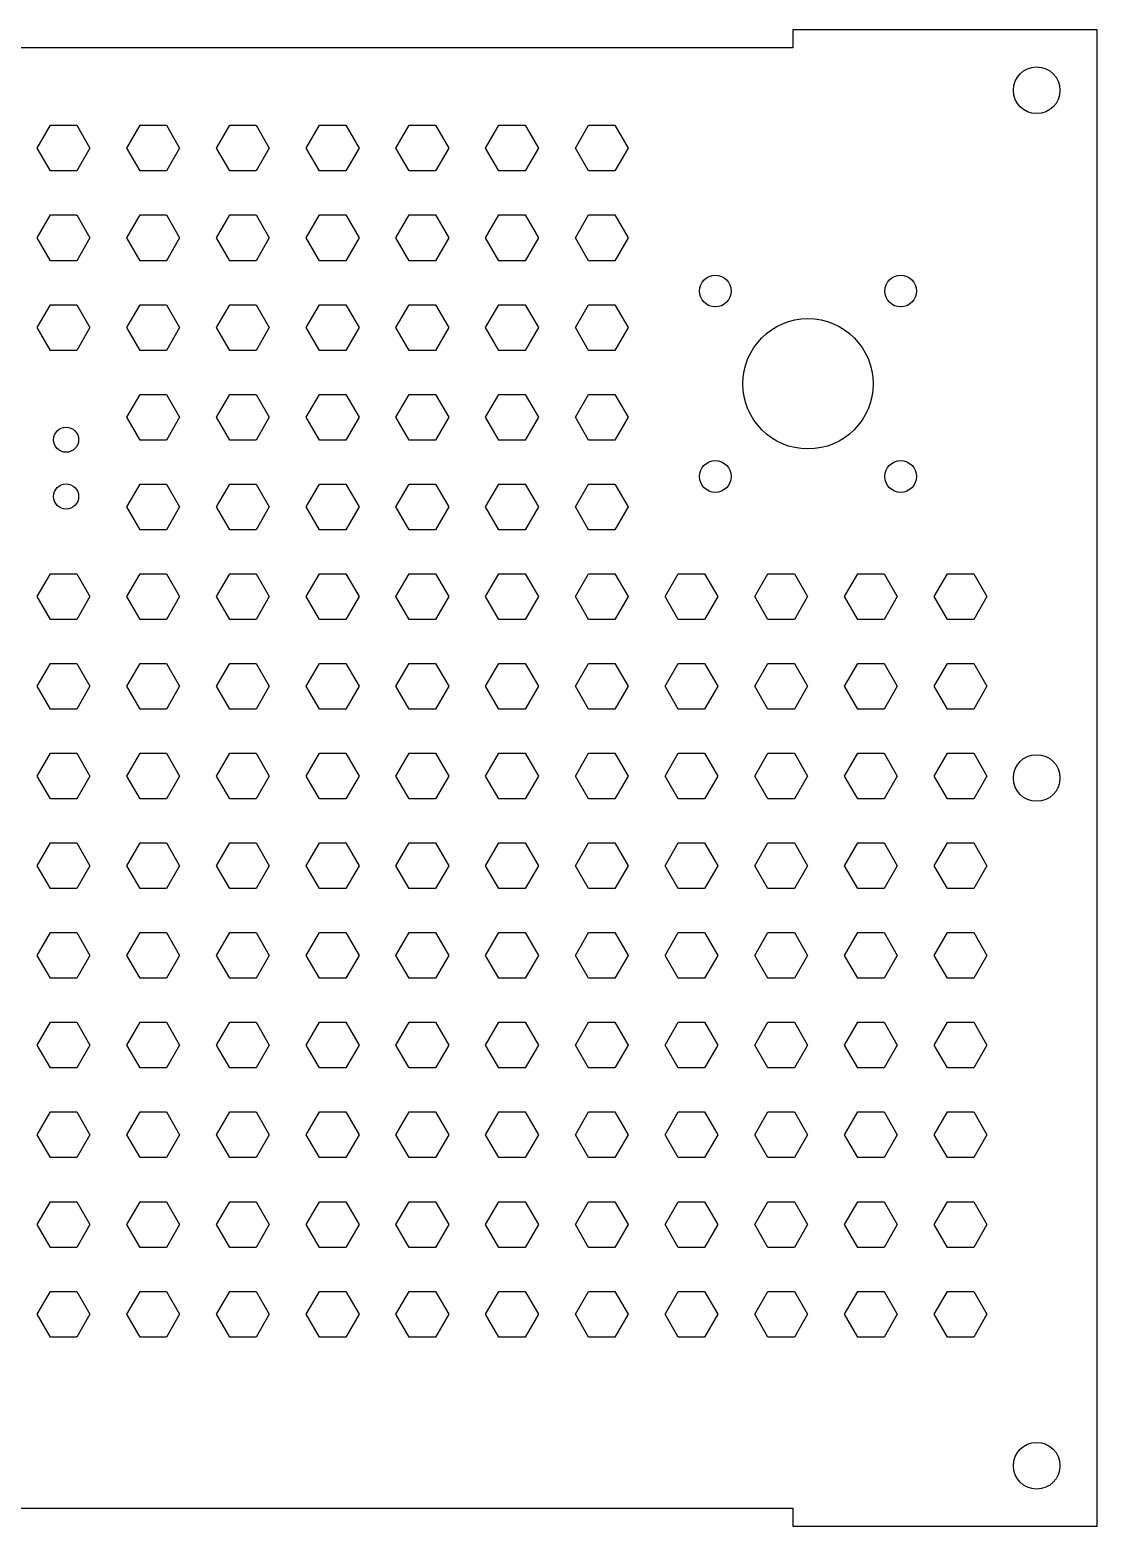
# Model space of a CAD drawing. Header units: millimetres. Extents: x -225 to 225, y -125 to 125.
# Drawn here: x 46.7 to 225.1, y -125.1 to 125.1 of the extents above; entities that cross this region are included whole.
import ezdxf

# ---------------------------------------------------------------- set-up
doc = ezdxf.new("R2010")
doc.units = ezdxf.units.MM
doc.layers.add('CUTOUTS', color=1, linetype='CONTINUOUS')
doc.layers.add('PERIMETER', color=5, linetype='CONTINUOUS')

msp = doc.modelspace()

# ---------------------------------------------------------------- linework, layer by layer
at = {"layer": 'CUTOUTS'}
for p, q in [((47.86, 105.33), (50.07, 109.15)), ((50.07, 109.15), (54.48, 109.15)), ((54.48, 109.15), (56.68, 105.33)), ((62.86, 105.33), (65.07, 109.15)), ((65.07, 109.15), (69.48, 109.15)), ((69.48, 109.15), (71.68, 105.33)), ((77.86, 105.33), (80.07, 109.15)), ((80.07, 109.15), (84.48, 109.15)), ((84.48, 109.15), (86.68, 105.33)), ((92.86, 105.33), (95.07, 109.15)), ((95.07, 109.15), (99.48, 109.15)), ((99.48, 109.15), (101.68, 105.33)), ((107.86, 105.33), (110.07, 109.15)), ((110.07, 109.15), (114.48, 109.15)), ((114.48, 109.15), (116.68, 105.33)), ((122.86, 105.33), (125.07, 109.15)), ((125.07, 109.15), (129.48, 109.15)), ((129.48, 109.15), (131.68, 105.33)), ((137.86, 105.33), (140.07, 109.15)), ((140.07, 109.15), (144.48, 109.15)), ((144.48, 109.15), (146.68, 105.33)), ((50.07, 101.51), (47.86, 105.33)), ((56.68, 105.33), (54.48, 101.51)), ((65.07, 101.51), (62.86, 105.33)), ((71.68, 105.33), (69.48, 101.51)), ((80.07, 101.51), (77.86, 105.33)), ((86.68, 105.33), (84.48, 101.51)), ((95.07, 101.51), (92.86, 105.33)), ((101.68, 105.33), (99.48, 101.51)), ((110.07, 101.51), (107.86, 105.33)), ((116.68, 105.33), (114.48, 101.51)), ((125.07, 101.51), (122.86, 105.33)), ((131.68, 105.33), (129.48, 101.51)), ((140.07, 101.51), (137.86, 105.33)), ((146.68, 105.33), (144.48, 101.51)), ((54.48, 101.51), (50.07, 101.51)), ((69.48, 101.51), (65.07, 101.51)), ((84.48, 101.51), (80.07, 101.51)), ((99.48, 101.51), (95.07, 101.51)), ((114.48, 101.51), (110.07, 101.51)), ((129.48, 101.51), (125.07, 101.51)), ((144.48, 101.51), (140.07, 101.51)), ((47.86, 90.33), (50.07, 94.15)), ((50.07, 94.15), (54.48, 94.15)), ((54.48, 94.15), (56.68, 90.33)), ((62.86, 90.33), (65.07, 94.15)), ((65.07, 94.15), (69.48, 94.15)), ((69.48, 94.15), (71.68, 90.33)), ((77.86, 90.33), (80.07, 94.15)), ((80.07, 94.15), (84.48, 94.15)), ((84.48, 94.15), (86.68, 90.33)), ((92.86, 90.33), (95.07, 94.15)), ((95.07, 94.15), (99.48, 94.15)), ((99.48, 94.15), (101.68, 90.33)), ((107.86, 90.33), (110.07, 94.15)), ((110.07, 94.15), (114.48, 94.15)), ((114.48, 94.15), (116.68, 90.33)), ((122.86, 90.33), (125.07, 94.15)), ((125.07, 94.15), (129.48, 94.15)), ((129.48, 94.15), (131.68, 90.33)), ((137.86, 90.33), (140.07, 94.15)), ((140.07, 94.15), (144.48, 94.15)), ((144.48, 94.15), (146.68, 90.33)), ((50.07, 86.51), (47.86, 90.33)), ((56.68, 90.33), (54.48, 86.51)), ((65.07, 86.51), (62.86, 90.33)), ((71.68, 90.33), (69.48, 86.51)), ((80.07, 86.51), (77.86, 90.33)), ((86.68, 90.33), (84.48, 86.51)), ((95.07, 86.51), (92.86, 90.33)), ((101.68, 90.33), (99.48, 86.51)), ((110.07, 86.51), (107.86, 90.33)), ((116.68, 90.33), (114.48, 86.51)), ((125.07, 86.51), (122.86, 90.33)), ((131.68, 90.33), (129.48, 86.51)), ((140.07, 86.51), (137.86, 90.33)), ((146.68, 90.33), (144.48, 86.51)), ((54.48, 86.51), (50.07, 86.51)), ((69.48, 86.51), (65.07, 86.51)), ((84.48, 86.51), (80.07, 86.51)), ((99.48, 86.51), (95.07, 86.51)), ((114.48, 86.51), (110.07, 86.51)), ((129.48, 86.51), (125.07, 86.51)), ((144.48, 86.51), (140.07, 86.51)), ((47.86, 75.33), (50.07, 79.15)), ((50.07, 79.15), (54.48, 79.15)), ((54.48, 79.15), (56.68, 75.33)), ((62.86, 75.33), (65.07, 79.15)), ((65.07, 79.15), (69.48, 79.15)), ((69.48, 79.15), (71.68, 75.33)), ((77.86, 75.33), (80.07, 79.15)), ((80.07, 79.15), (84.48, 79.15)), ((84.48, 79.15), (86.68, 75.33)), ((92.86, 75.33), (95.07, 79.15)), ((95.07, 79.15), (99.48, 79.15)), ((99.48, 79.15), (101.68, 75.33)), ((107.86, 75.33), (110.07, 79.15)), ((110.07, 79.15), (114.48, 79.15)), ((114.48, 79.15), (116.68, 75.33)), ((122.86, 75.33), (125.07, 79.15)), ((125.07, 79.15), (129.48, 79.15)), ((129.48, 79.15), (131.68, 75.33)), ((137.86, 75.33), (140.07, 79.15)), ((140.07, 79.15), (144.48, 79.15)), ((144.48, 79.15), (146.68, 75.33)), ((50.07, 71.51), (47.86, 75.33)), ((56.68, 75.33), (54.48, 71.51)), ((65.07, 71.51), (62.86, 75.33)), ((71.68, 75.33), (69.48, 71.51)), ((80.07, 71.51), (77.86, 75.33)), ((86.68, 75.33), (84.48, 71.51)), ((95.07, 71.51), (92.86, 75.33)), ((101.68, 75.33), (99.48, 71.51)), ((110.07, 71.51), (107.86, 75.33)), ((116.68, 75.33), (114.48, 71.51)), ((125.07, 71.51), (122.86, 75.33)), ((131.68, 75.33), (129.48, 71.51)), ((140.07, 71.51), (137.86, 75.33)), ((146.68, 75.33), (144.48, 71.51)), ((54.48, 71.51), (50.07, 71.51)), ((69.48, 71.51), (65.07, 71.51)), ((84.48, 71.51), (80.07, 71.51)), ((99.48, 71.51), (95.07, 71.51)), ((114.48, 71.51), (110.07, 71.51)), ((129.48, 71.51), (125.07, 71.51)), ((144.48, 71.51), (140.07, 71.51)), ((62.86, 60.33), (65.07, 64.15)), ((65.07, 64.15), (69.48, 64.15)), ((69.48, 64.15), (71.68, 60.33)), ((77.86, 60.33), (80.07, 64.15)), ((80.07, 64.15), (84.48, 64.15)), ((84.48, 64.15), (86.68, 60.33)), ((92.86, 60.33), (95.07, 64.15)), ((95.07, 64.15), (99.48, 64.15)), ((99.48, 64.15), (101.68, 60.33)), ((107.86, 60.33), (110.07, 64.15)), ((110.07, 64.15), (114.48, 64.15)), ((114.48, 64.15), (116.68, 60.33)), ((122.86, 60.33), (125.07, 64.15)), ((125.07, 64.15), (129.48, 64.15)), ((129.48, 64.15), (131.68, 60.33)), ((137.86, 60.33), (140.07, 64.15)), ((140.07, 64.15), (144.48, 64.15)), ((144.48, 64.15), (146.68, 60.33)), ((65.07, 56.51), (62.86, 60.33)), ((71.68, 60.33), (69.48, 56.51)), ((80.07, 56.51), (77.86, 60.33)), ((86.68, 60.33), (84.48, 56.51)), ((95.07, 56.51), (92.86, 60.33)), ((101.68, 60.33), (99.48, 56.51)), ((110.07, 56.51), (107.86, 60.33)), ((116.68, 60.33), (114.48, 56.51)), ((125.07, 56.51), (122.86, 60.33)), ((131.68, 60.33), (129.48, 56.51)), ((140.07, 56.51), (137.86, 60.33)), ((146.68, 60.33), (144.48, 56.51)), ((69.48, 56.51), (65.07, 56.51)), ((84.48, 56.51), (80.07, 56.51)), ((99.48, 56.51), (95.07, 56.51)), ((114.48, 56.51), (110.07, 56.51)), ((129.48, 56.51), (125.07, 56.51)), ((144.48, 56.51), (140.07, 56.51)), ((62.86, 45.33), (65.07, 49.15)), ((65.07, 49.15), (69.48, 49.15)), ((69.48, 49.15), (71.68, 45.33)), ((77.86, 45.33), (80.07, 49.15)), ((80.07, 49.15), (84.48, 49.15)), ((84.48, 49.15), (86.68, 45.33)), ((92.86, 45.33), (95.07, 49.15)), ((95.07, 49.15), (99.48, 49.15)), ((99.48, 49.15), (101.68, 45.33)), ((107.86, 45.33), (110.07, 49.15)), ((110.07, 49.15), (114.48, 49.15)), ((114.48, 49.15), (116.68, 45.33)), ((122.86, 45.33), (125.07, 49.15)), ((125.07, 49.15), (129.48, 49.15)), ((129.48, 49.15), (131.68, 45.33)), ((137.86, 45.33), (140.07, 49.15)), ((140.07, 49.15), (144.48, 49.15)), ((144.48, 49.15), (146.68, 45.33)), ((65.07, 41.51), (62.86, 45.33)), ((71.68, 45.33), (69.48, 41.51)), ((80.07, 41.51), (77.86, 45.33)), ((86.68, 45.33), (84.48, 41.51)), ((95.07, 41.51), (92.86, 45.33)), ((101.68, 45.33), (99.48, 41.51)), ((110.07, 41.51), (107.86, 45.33)), ((116.68, 45.33), (114.48, 41.51)), ((125.07, 41.51), (122.86, 45.33)), ((131.68, 45.33), (129.48, 41.51)), ((140.07, 41.51), (137.86, 45.33)), ((146.68, 45.33), (144.48, 41.51)), ((69.48, 41.51), (65.07, 41.51)), ((84.48, 41.51), (80.07, 41.51)), ((99.48, 41.51), (95.07, 41.51)), ((114.48, 41.51), (110.07, 41.51)), ((129.48, 41.51), (125.07, 41.51)), ((144.48, 41.51), (140.07, 41.51)), ((47.86, 30.33), (50.07, 34.15)), ((50.07, 34.15), (54.48, 34.15)), ((54.48, 34.15), (56.68, 30.33)), ((62.86, 30.33), (65.07, 34.15)), ((65.07, 34.15), (69.48, 34.15)), ((69.48, 34.15), (71.68, 30.33)), ((77.86, 30.33), (80.07, 34.15)), ((80.07, 34.15), (84.48, 34.15)), ((84.48, 34.15), (86.68, 30.33)), ((92.86, 30.33), (95.07, 34.15)), ((95.07, 34.15), (99.48, 34.15)), ((99.48, 34.15), (101.68, 30.33)), ((107.86, 30.33), (110.07, 34.15)), ((110.07, 34.15), (114.48, 34.15)), ((114.48, 34.15), (116.68, 30.33)), ((122.86, 30.33), (125.07, 34.15)), ((125.07, 34.15), (129.48, 34.15)), ((129.48, 34.15), (131.68, 30.33)), ((137.86, 30.33), (140.07, 34.15)), ((140.07, 34.15), (144.48, 34.15)), ((144.48, 34.15), (146.68, 30.33)), ((152.86, 30.33), (155.07, 34.15)), ((155.07, 34.15), (159.48, 34.15)), ((159.48, 34.15), (161.68, 30.33)), ((167.86, 30.33), (170.07, 34.15)), ((170.07, 34.15), (174.48, 34.15)), ((174.48, 34.15), (176.68, 30.33)), ((182.86, 30.33), (185.07, 34.15)), ((185.07, 34.15), (189.48, 34.15)), ((189.48, 34.15), (191.68, 30.33)), ((197.86, 30.33), (200.07, 34.15)), ((200.07, 34.15), (204.48, 34.15)), ((204.48, 34.15), (206.68, 30.33)), ((50.07, 26.51), (47.86, 30.33)), ((56.68, 30.33), (54.48, 26.51)), ((65.07, 26.51), (62.86, 30.33)), ((71.68, 30.33), (69.48, 26.51)), ((80.07, 26.51), (77.86, 30.33)), ((86.68, 30.33), (84.48, 26.51)), ((95.07, 26.51), (92.86, 30.33)), ((101.68, 30.33), (99.48, 26.51)), ((110.07, 26.51), (107.86, 30.33)), ((116.68, 30.33), (114.48, 26.51)), ((125.07, 26.51), (122.86, 30.33)), ((131.68, 30.33), (129.48, 26.51)), ((140.07, 26.51), (137.86, 30.33)), ((146.68, 30.33), (144.48, 26.51)), ((155.07, 26.51), (152.86, 30.33)), ((161.68, 30.33), (159.48, 26.51)), ((170.07, 26.51), (167.86, 30.33)), ((176.68, 30.33), (174.48, 26.51)), ((185.07, 26.51), (182.86, 30.33)), ((191.68, 30.33), (189.48, 26.51)), ((200.07, 26.51), (197.86, 30.33)), ((206.68, 30.33), (204.48, 26.51)), ((54.48, 26.51), (50.07, 26.51)), ((69.48, 26.51), (65.07, 26.51)), ((84.48, 26.51), (80.07, 26.51)), ((99.48, 26.51), (95.07, 26.51)), ((114.48, 26.51), (110.07, 26.51)), ((129.48, 26.51), (125.07, 26.51)), ((144.48, 26.51), (140.07, 26.51)), ((159.48, 26.51), (155.07, 26.51)), ((174.48, 26.51), (170.07, 26.51)), ((189.48, 26.51), (185.07, 26.51)), ((204.48, 26.51), (200.07, 26.51)), ((47.86, 15.33), (50.07, 19.15)), ((50.07, 19.15), (54.48, 19.15)), ((54.48, 19.15), (56.68, 15.33)), ((62.86, 15.33), (65.07, 19.15)), ((65.07, 19.15), (69.48, 19.15)), ((69.48, 19.15), (71.68, 15.33)), ((77.86, 15.33), (80.07, 19.15)), ((80.07, 19.15), (84.48, 19.15)), ((84.48, 19.15), (86.68, 15.33)), ((92.86, 15.33), (95.07, 19.15)), ((95.07, 19.15), (99.48, 19.15)), ((99.48, 19.15), (101.68, 15.33)), ((107.86, 15.33), (110.07, 19.15)), ((110.07, 19.15), (114.48, 19.15)), ((114.48, 19.15), (116.68, 15.33)), ((122.86, 15.33), (125.07, 19.15)), ((125.07, 19.15), (129.48, 19.15)), ((129.48, 19.15), (131.68, 15.33)), ((137.86, 15.33), (140.07, 19.15)), ((140.07, 19.15), (144.48, 19.15)), ((144.48, 19.15), (146.68, 15.33)), ((152.86, 15.33), (155.07, 19.15)), ((155.07, 19.15), (159.48, 19.15)), ((159.48, 19.15), (161.68, 15.33)), ((167.86, 15.33), (170.07, 19.15)), ((170.07, 19.15), (174.48, 19.15)), ((174.48, 19.15), (176.68, 15.33)), ((182.86, 15.33), (185.07, 19.15)), ((185.07, 19.15), (189.48, 19.15)), ((189.48, 19.15), (191.68, 15.33)), ((197.86, 15.33), (200.07, 19.15)), ((200.07, 19.15), (204.48, 19.15)), ((204.48, 19.15), (206.68, 15.33)), ((50.07, 11.51), (47.86, 15.33)), ((56.68, 15.33), (54.48, 11.51)), ((65.07, 11.51), (62.86, 15.33)), ((71.68, 15.33), (69.48, 11.51)), ((80.07, 11.51), (77.86, 15.33)), ((86.68, 15.33), (84.48, 11.51)), ((95.07, 11.51), (92.86, 15.33)), ((101.68, 15.33), (99.48, 11.51)), ((110.07, 11.51), (107.86, 15.33)), ((116.68, 15.33), (114.48, 11.51)), ((125.07, 11.51), (122.86, 15.33)), ((131.68, 15.33), (129.48, 11.51)), ((140.07, 11.51), (137.86, 15.33)), ((146.68, 15.33), (144.48, 11.51)), ((155.07, 11.51), (152.86, 15.33)), ((161.68, 15.33), (159.48, 11.51)), ((170.07, 11.51), (167.86, 15.33)), ((176.68, 15.33), (174.48, 11.51)), ((185.07, 11.51), (182.86, 15.33)), ((191.68, 15.33), (189.48, 11.51)), ((200.07, 11.51), (197.86, 15.33)), ((206.68, 15.33), (204.48, 11.51)), ((54.48, 11.51), (50.07, 11.51)), ((69.48, 11.51), (65.07, 11.51)), ((84.48, 11.51), (80.07, 11.51)), ((99.48, 11.51), (95.07, 11.51)), ((114.48, 11.51), (110.07, 11.51)), ((129.48, 11.51), (125.07, 11.51)), ((144.48, 11.51), (140.07, 11.51)), ((159.48, 11.51), (155.07, 11.51)), ((174.48, 11.51), (170.07, 11.51)), ((189.48, 11.51), (185.07, 11.51)), ((204.48, 11.51), (200.07, 11.51)), ((47.86, 0.33), (50.07, 4.15)), ((50.07, 4.15), (54.48, 4.15)), ((54.48, 4.15), (56.68, 0.33)), ((62.86, 0.33), (65.07, 4.15)), ((65.07, 4.15), (69.48, 4.15)), ((69.48, 4.15), (71.68, 0.33)), ((77.86, 0.33), (80.07, 4.15)), ((80.07, 4.15), (84.48, 4.15)), ((84.48, 4.15), (86.68, 0.33)), ((92.86, 0.33), (95.07, 4.15)), ((95.07, 4.15), (99.48, 4.15)), ((99.48, 4.15), (101.68, 0.33)), ((107.86, 0.33), (110.07, 4.15)), ((110.07, 4.15), (114.48, 4.15)), ((114.48, 4.15), (116.68, 0.33)), ((122.86, 0.33), (125.07, 4.15)), ((125.07, 4.15), (129.48, 4.15)), ((129.48, 4.15), (131.68, 0.33)), ((137.86, 0.33), (140.07, 4.15)), ((140.07, 4.15), (144.48, 4.15)), ((144.48, 4.15), (146.68, 0.33)), ((152.86, 0.33), (155.07, 4.15)), ((155.07, 4.15), (159.48, 4.15)), ((159.48, 4.15), (161.68, 0.33)), ((167.86, 0.33), (170.07, 4.15)), ((170.07, 4.15), (174.48, 4.15)), ((174.48, 4.15), (176.68, 0.33)), ((182.86, 0.33), (185.07, 4.15)), ((185.07, 4.15), (189.48, 4.15)), ((189.48, 4.15), (191.68, 0.33)), ((197.86, 0.33), (200.07, 4.15)), ((200.07, 4.15), (204.48, 4.15)), ((204.48, 4.15), (206.68, 0.33)), ((50.07, -3.49), (47.86, 0.33)), ((56.68, 0.33), (54.48, -3.49)), ((65.07, -3.49), (62.86, 0.33)), ((71.68, 0.33), (69.48, -3.49)), ((80.07, -3.49), (77.86, 0.33)), ((86.68, 0.33), (84.48, -3.49)), ((95.07, -3.49), (92.86, 0.33)), ((101.68, 0.33), (99.48, -3.49)), ((110.07, -3.49), (107.86, 0.33)), ((116.68, 0.33), (114.48, -3.49)), ((125.07, -3.49), (122.86, 0.33)), ((131.68, 0.33), (129.48, -3.49)), ((140.07, -3.49), (137.86, 0.33)), ((146.68, 0.33), (144.48, -3.49)), ((155.07, -3.49), (152.86, 0.33)), ((161.68, 0.33), (159.48, -3.49)), ((170.07, -3.49), (167.86, 0.33)), ((176.68, 0.33), (174.48, -3.49)), ((185.07, -3.49), (182.86, 0.33)), ((191.68, 0.33), (189.48, -3.49)), ((200.07, -3.49), (197.86, 0.33)), ((206.68, 0.33), (204.48, -3.49)), ((54.48, -3.49), (50.07, -3.49)), ((69.48, -3.49), (65.07, -3.49)), ((84.48, -3.49), (80.07, -3.49)), ((99.48, -3.49), (95.07, -3.49)), ((114.48, -3.49), (110.07, -3.49)), ((129.48, -3.49), (125.07, -3.49)), ((144.48, -3.49), (140.07, -3.49)), ((159.48, -3.49), (155.07, -3.49)), ((174.48, -3.49), (170.07, -3.49)), ((189.48, -3.49), (185.07, -3.49)), ((204.48, -3.49), (200.07, -3.49)), ((47.86, -14.67), (50.07, -10.85)), ((50.07, -10.85), (54.48, -10.85)), ((54.48, -10.85), (56.68, -14.67)), ((62.86, -14.67), (65.07, -10.85)), ((65.07, -10.85), (69.48, -10.85)), ((69.48, -10.85), (71.68, -14.67)), ((77.86, -14.67), (80.07, -10.85)), ((80.07, -10.85), (84.48, -10.85)), ((84.48, -10.85), (86.68, -14.67)), ((92.86, -14.67), (95.07, -10.85)), ((95.07, -10.85), (99.48, -10.85)), ((99.48, -10.85), (101.68, -14.67)), ((107.86, -14.67), (110.07, -10.85)), ((110.07, -10.85), (114.48, -10.85)), ((114.48, -10.85), (116.68, -14.67)), ((122.86, -14.67), (125.07, -10.85)), ((125.07, -10.85), (129.48, -10.85)), ((129.48, -10.85), (131.68, -14.67)), ((137.86, -14.67), (140.07, -10.85)), ((140.07, -10.85), (144.48, -10.85)), ((144.48, -10.85), (146.68, -14.67)), ((152.86, -14.67), (155.07, -10.85)), ((155.07, -10.85), (159.48, -10.85)), ((159.48, -10.85), (161.68, -14.67)), ((167.86, -14.67), (170.07, -10.85)), ((170.07, -10.85), (174.48, -10.85)), ((174.48, -10.85), (176.68, -14.67)), ((182.86, -14.67), (185.07, -10.85)), ((185.07, -10.85), (189.48, -10.85)), ((189.48, -10.85), (191.68, -14.67)), ((197.86, -14.67), (200.07, -10.85)), ((200.07, -10.85), (204.48, -10.85)), ((204.48, -10.85), (206.68, -14.67)), ((50.07, -18.49), (47.86, -14.67)), ((56.68, -14.67), (54.48, -18.49)), ((65.07, -18.49), (62.86, -14.67)), ((71.68, -14.67), (69.48, -18.49)), ((80.07, -18.49), (77.86, -14.67)), ((86.68, -14.67), (84.48, -18.49)), ((95.07, -18.49), (92.86, -14.67)), ((101.68, -14.67), (99.48, -18.49)), ((110.07, -18.49), (107.86, -14.67)), ((116.68, -14.67), (114.48, -18.49)), ((125.07, -18.49), (122.86, -14.67)), ((131.68, -14.67), (129.48, -18.49)), ((140.07, -18.49), (137.86, -14.67)), ((146.68, -14.67), (144.48, -18.49)), ((155.07, -18.49), (152.86, -14.67)), ((161.68, -14.67), (159.48, -18.49)), ((170.07, -18.49), (167.86, -14.67)), ((176.68, -14.67), (174.48, -18.49)), ((185.07, -18.49), (182.86, -14.67)), ((191.68, -14.67), (189.48, -18.49)), ((200.07, -18.49), (197.86, -14.67)), ((206.68, -14.67), (204.48, -18.49)), ((54.48, -18.49), (50.07, -18.49)), ((69.48, -18.49), (65.07, -18.49)), ((84.48, -18.49), (80.07, -18.49)), ((99.48, -18.49), (95.07, -18.49)), ((114.48, -18.49), (110.07, -18.49)), ((129.48, -18.49), (125.07, -18.49)), ((144.48, -18.49), (140.07, -18.49)), ((159.48, -18.49), (155.07, -18.49)), ((174.48, -18.49), (170.07, -18.49)), ((189.48, -18.49), (185.07, -18.49)), ((204.48, -18.49), (200.07, -18.49)), ((47.86, -29.67), (50.07, -25.85)), ((50.07, -25.85), (54.48, -25.85)), ((54.48, -25.85), (56.68, -29.67)), ((62.86, -29.67), (65.07, -25.85)), ((65.07, -25.85), (69.48, -25.85)), ((69.48, -25.85), (71.68, -29.67)), ((77.86, -29.67), (80.07, -25.85)), ((80.07, -25.85), (84.48, -25.85)), ((84.48, -25.85), (86.68, -29.67)), ((92.86, -29.67), (95.07, -25.85)), ((95.07, -25.85), (99.48, -25.85)), ((99.48, -25.85), (101.68, -29.67)), ((107.86, -29.67), (110.07, -25.85)), ((110.07, -25.85), (114.48, -25.85)), ((114.48, -25.85), (116.68, -29.67)), ((122.86, -29.67), (125.07, -25.85)), ((125.07, -25.85), (129.48, -25.85)), ((129.48, -25.85), (131.68, -29.67)), ((137.86, -29.67), (140.07, -25.85)), ((140.07, -25.85), (144.48, -25.85)), ((144.48, -25.85), (146.68, -29.67)), ((152.86, -29.67), (155.07, -25.85)), ((155.07, -25.85), (159.48, -25.85)), ((159.48, -25.85), (161.68, -29.67)), ((167.86, -29.67), (170.07, -25.85)), ((170.07, -25.85), (174.48, -25.85)), ((174.48, -25.85), (176.68, -29.67)), ((182.86, -29.67), (185.07, -25.85)), ((185.07, -25.85), (189.48, -25.85)), ((189.48, -25.85), (191.68, -29.67)), ((197.86, -29.67), (200.07, -25.85)), ((200.07, -25.85), (204.48, -25.85)), ((204.48, -25.85), (206.68, -29.67)), ((50.07, -33.49), (47.86, -29.67)), ((56.68, -29.67), (54.48, -33.49)), ((65.07, -33.49), (62.86, -29.67)), ((71.68, -29.67), (69.48, -33.49)), ((80.07, -33.49), (77.86, -29.67)), ((86.68, -29.67), (84.48, -33.49)), ((95.07, -33.49), (92.86, -29.67)), ((101.68, -29.67), (99.48, -33.49)), ((110.07, -33.49), (107.86, -29.67)), ((116.68, -29.67), (114.48, -33.49)), ((125.07, -33.49), (122.86, -29.67)), ((131.68, -29.67), (129.48, -33.49)), ((140.07, -33.49), (137.86, -29.67)), ((146.68, -29.67), (144.48, -33.49)), ((155.07, -33.49), (152.86, -29.67)), ((161.68, -29.67), (159.48, -33.49)), ((170.07, -33.49), (167.86, -29.67)), ((176.68, -29.67), (174.48, -33.49)), ((185.07, -33.49), (182.86, -29.67)), ((191.68, -29.67), (189.48, -33.49)), ((200.07, -33.49), (197.86, -29.67)), ((206.68, -29.67), (204.48, -33.49)), ((54.48, -33.49), (50.07, -33.49)), ((69.48, -33.49), (65.07, -33.49)), ((84.48, -33.49), (80.07, -33.49)), ((99.48, -33.49), (95.07, -33.49)), ((114.48, -33.49), (110.07, -33.49)), ((129.48, -33.49), (125.07, -33.49)), ((144.48, -33.49), (140.07, -33.49)), ((159.48, -33.49), (155.07, -33.49)), ((174.48, -33.49), (170.07, -33.49)), ((189.48, -33.49), (185.07, -33.49)), ((204.48, -33.49), (200.07, -33.49)), ((47.86, -44.67), (50.07, -40.85)), ((50.07, -40.85), (54.48, -40.85)), ((54.48, -40.85), (56.68, -44.67)), ((62.86, -44.67), (65.07, -40.85)), ((65.07, -40.85), (69.48, -40.85)), ((69.48, -40.85), (71.68, -44.67)), ((77.86, -44.67), (80.07, -40.85)), ((80.07, -40.85), (84.48, -40.85)), ((84.48, -40.85), (86.68, -44.67)), ((92.86, -44.67), (95.07, -40.85)), ((95.07, -40.85), (99.48, -40.85)), ((99.48, -40.85), (101.68, -44.67)), ((107.86, -44.67), (110.07, -40.85)), ((110.07, -40.85), (114.48, -40.85)), ((114.48, -40.85), (116.68, -44.67)), ((122.86, -44.67), (125.07, -40.85)), ((125.07, -40.85), (129.48, -40.85)), ((129.48, -40.85), (131.68, -44.67)), ((137.86, -44.67), (140.07, -40.85)), ((140.07, -40.85), (144.48, -40.85)), ((144.48, -40.85), (146.68, -44.67)), ((152.86, -44.67), (155.07, -40.85)), ((155.07, -40.85), (159.48, -40.85)), ((159.48, -40.85), (161.68, -44.67)), ((167.86, -44.67), (170.07, -40.85)), ((170.07, -40.85), (174.48, -40.85)), ((174.48, -40.85), (176.68, -44.67)), ((182.86, -44.67), (185.07, -40.85)), ((185.07, -40.85), (189.48, -40.85)), ((189.48, -40.85), (191.68, -44.67)), ((197.86, -44.67), (200.07, -40.85)), ((200.07, -40.85), (204.48, -40.85)), ((204.48, -40.85), (206.68, -44.67)), ((50.07, -48.49), (47.86, -44.67)), ((56.68, -44.67), (54.48, -48.49)), ((65.07, -48.49), (62.86, -44.67)), ((71.68, -44.67), (69.48, -48.49)), ((80.07, -48.49), (77.86, -44.67)), ((86.68, -44.67), (84.48, -48.49)), ((95.07, -48.49), (92.86, -44.67)), ((101.68, -44.67), (99.48, -48.49)), ((110.07, -48.49), (107.86, -44.67)), ((116.68, -44.67), (114.48, -48.49)), ((125.07, -48.49), (122.86, -44.67)), ((131.68, -44.67), (129.48, -48.49)), ((140.07, -48.49), (137.86, -44.67)), ((146.68, -44.67), (144.48, -48.49)), ((155.07, -48.49), (152.86, -44.67)), ((161.68, -44.67), (159.48, -48.49)), ((170.07, -48.49), (167.86, -44.67)), ((176.68, -44.67), (174.48, -48.49)), ((185.07, -48.49), (182.86, -44.67)), ((191.68, -44.67), (189.48, -48.49)), ((200.07, -48.49), (197.86, -44.67)), ((206.68, -44.67), (204.48, -48.49)), ((54.48, -48.49), (50.07, -48.49)), ((69.48, -48.49), (65.07, -48.49)), ((84.48, -48.49), (80.07, -48.49)), ((99.48, -48.49), (95.07, -48.49)), ((114.48, -48.49), (110.07, -48.49)), ((129.48, -48.49), (125.07, -48.49)), ((144.48, -48.49), (140.07, -48.49)), ((159.48, -48.49), (155.07, -48.49)), ((174.48, -48.49), (170.07, -48.49)), ((189.48, -48.49), (185.07, -48.49)), ((204.48, -48.49), (200.07, -48.49)), ((47.86, -59.67), (50.07, -55.85)), ((50.07, -55.85), (54.48, -55.85)), ((54.48, -55.85), (56.68, -59.67)), ((62.86, -59.67), (65.07, -55.85)), ((65.07, -55.85), (69.48, -55.85)), ((69.48, -55.85), (71.68, -59.67)), ((77.86, -59.67), (80.07, -55.85)), ((80.07, -55.85), (84.48, -55.85)), ((84.48, -55.85), (86.68, -59.67)), ((92.86, -59.67), (95.07, -55.85)), ((95.07, -55.85), (99.48, -55.85)), ((99.48, -55.85), (101.68, -59.67)), ((107.86, -59.67), (110.07, -55.85)), ((110.07, -55.85), (114.48, -55.85)), ((114.48, -55.85), (116.68, -59.67)), ((122.86, -59.67), (125.07, -55.85)), ((125.07, -55.85), (129.48, -55.85)), ((129.48, -55.85), (131.68, -59.67)), ((137.86, -59.67), (140.07, -55.85)), ((140.07, -55.85), (144.48, -55.85)), ((144.48, -55.85), (146.68, -59.67)), ((152.86, -59.67), (155.07, -55.85)), ((155.07, -55.85), (159.48, -55.85)), ((159.48, -55.85), (161.68, -59.67)), ((167.86, -59.67), (170.07, -55.85)), ((170.07, -55.85), (174.48, -55.85)), ((174.48, -55.85), (176.68, -59.67)), ((182.86, -59.67), (185.07, -55.85)), ((185.07, -55.85), (189.48, -55.85)), ((189.48, -55.85), (191.68, -59.67)), ((197.86, -59.67), (200.07, -55.85)), ((200.07, -55.85), (204.48, -55.85)), ((204.48, -55.85), (206.68, -59.67)), ((50.07, -63.49), (47.86, -59.67)), ((56.68, -59.67), (54.48, -63.49)), ((65.07, -63.49), (62.86, -59.67)), ((71.68, -59.67), (69.48, -63.49)), ((80.07, -63.49), (77.86, -59.67)), ((86.68, -59.67), (84.48, -63.49)), ((95.07, -63.49), (92.86, -59.67)), ((101.68, -59.67), (99.48, -63.49)), ((110.07, -63.49), (107.86, -59.67)), ((116.68, -59.67), (114.48, -63.49)), ((125.07, -63.49), (122.86, -59.67)), ((131.68, -59.67), (129.48, -63.49)), ((140.07, -63.49), (137.86, -59.67)), ((146.68, -59.67), (144.48, -63.49)), ((155.07, -63.49), (152.86, -59.67)), ((161.68, -59.67), (159.48, -63.49)), ((170.07, -63.49), (167.86, -59.67)), ((176.68, -59.67), (174.48, -63.49)), ((185.07, -63.49), (182.86, -59.67)), ((191.68, -59.67), (189.48, -63.49)), ((200.07, -63.49), (197.86, -59.67)), ((206.68, -59.67), (204.48, -63.49)), ((54.48, -63.49), (50.07, -63.49)), ((69.48, -63.49), (65.07, -63.49)), ((84.48, -63.49), (80.07, -63.49)), ((99.48, -63.49), (95.07, -63.49)), ((114.48, -63.49), (110.07, -63.49)), ((129.48, -63.49), (125.07, -63.49)), ((144.48, -63.49), (140.07, -63.49)), ((159.48, -63.49), (155.07, -63.49)), ((174.48, -63.49), (170.07, -63.49)), ((189.48, -63.49), (185.07, -63.49)), ((204.48, -63.49), (200.07, -63.49)), ((47.86, -74.67), (50.07, -70.85)), ((50.07, -70.85), (54.48, -70.85)), ((54.48, -70.85), (56.68, -74.67)), ((62.86, -74.67), (65.07, -70.85)), ((65.07, -70.85), (69.48, -70.85)), ((69.48, -70.85), (71.68, -74.67)), ((77.86, -74.67), (80.07, -70.85)), ((80.07, -70.85), (84.48, -70.85)), ((84.48, -70.85), (86.68, -74.67)), ((92.86, -74.67), (95.07, -70.85)), ((95.07, -70.85), (99.48, -70.85)), ((99.48, -70.85), (101.68, -74.67)), ((107.86, -74.67), (110.07, -70.85)), ((110.07, -70.85), (114.48, -70.85)), ((114.48, -70.85), (116.68, -74.67)), ((122.86, -74.67), (125.07, -70.85)), ((125.07, -70.85), (129.48, -70.85)), ((129.48, -70.85), (131.68, -74.67)), ((137.86, -74.67), (140.07, -70.85)), ((140.07, -70.85), (144.48, -70.85)), ((144.48, -70.85), (146.68, -74.67)), ((152.86, -74.67), (155.07, -70.85)), ((155.07, -70.85), (159.48, -70.85)), ((159.48, -70.85), (161.68, -74.67)), ((167.86, -74.67), (170.07, -70.85)), ((170.07, -70.85), (174.48, -70.85)), ((174.48, -70.85), (176.68, -74.67)), ((182.86, -74.67), (185.07, -70.85)), ((185.07, -70.85), (189.48, -70.85)), ((189.48, -70.85), (191.68, -74.67)), ((197.86, -74.67), (200.07, -70.85)), ((200.07, -70.85), (204.48, -70.85)), ((204.48, -70.85), (206.68, -74.67)), ((50.07, -78.49), (47.86, -74.67)), ((56.68, -74.67), (54.48, -78.49)), ((65.07, -78.49), (62.86, -74.67)), ((71.68, -74.67), (69.48, -78.49)), ((80.07, -78.49), (77.86, -74.67)), ((86.68, -74.67), (84.48, -78.49)), ((95.07, -78.49), (92.86, -74.67)), ((101.68, -74.67), (99.48, -78.49)), ((110.07, -78.49), (107.86, -74.67)), ((116.68, -74.67), (114.48, -78.49)), ((125.07, -78.49), (122.86, -74.67)), ((131.68, -74.67), (129.48, -78.49)), ((140.07, -78.49), (137.86, -74.67)), ((146.68, -74.67), (144.48, -78.49)), ((155.07, -78.49), (152.86, -74.67)), ((161.68, -74.67), (159.48, -78.49)), ((170.07, -78.49), (167.86, -74.67)), ((176.68, -74.67), (174.48, -78.49)), ((185.07, -78.49), (182.86, -74.67)), ((191.68, -74.67), (189.48, -78.49)), ((200.07, -78.49), (197.86, -74.67)), ((206.68, -74.67), (204.48, -78.49)), ((54.48, -78.49), (50.07, -78.49)), ((69.48, -78.49), (65.07, -78.49)), ((84.48, -78.49), (80.07, -78.49)), ((99.48, -78.49), (95.07, -78.49)), ((114.48, -78.49), (110.07, -78.49)), ((129.48, -78.49), (125.07, -78.49)), ((144.48, -78.49), (140.07, -78.49)), ((159.48, -78.49), (155.07, -78.49)), ((174.48, -78.49), (170.07, -78.49)), ((189.48, -78.49), (185.07, -78.49)), ((204.48, -78.49), (200.07, -78.49)), ((47.86, -89.67), (50.07, -85.85)), ((50.07, -85.85), (54.48, -85.85)), ((54.48, -85.85), (56.68, -89.67)), ((62.86, -89.67), (65.07, -85.85)), ((65.07, -85.85), (69.48, -85.85)), ((69.48, -85.85), (71.68, -89.67)), ((77.86, -89.67), (80.07, -85.85)), ((80.07, -85.85), (84.48, -85.85)), ((84.48, -85.85), (86.68, -89.67)), ((92.86, -89.67), (95.07, -85.85)), ((95.07, -85.85), (99.48, -85.85)), ((99.48, -85.85), (101.68, -89.67)), ((107.86, -89.67), (110.07, -85.85)), ((110.07, -85.85), (114.48, -85.85)), ((114.48, -85.85), (116.68, -89.67)), ((122.86, -89.67), (125.07, -85.85)), ((125.07, -85.85), (129.48, -85.85)), ((129.48, -85.85), (131.68, -89.67)), ((137.86, -89.67), (140.07, -85.85)), ((140.07, -85.85), (144.48, -85.85)), ((144.48, -85.85), (146.68, -89.67)), ((152.86, -89.67), (155.07, -85.85)), ((155.07, -85.85), (159.48, -85.85)), ((159.48, -85.85), (161.68, -89.67)), ((167.86, -89.67), (170.07, -85.85)), ((170.07, -85.85), (174.48, -85.85)), ((174.48, -85.85), (176.68, -89.67)), ((182.86, -89.67), (185.07, -85.85)), ((185.07, -85.85), (189.48, -85.85)), ((189.48, -85.85), (191.68, -89.67)), ((197.86, -89.67), (200.07, -85.85)), ((200.07, -85.85), (204.48, -85.85)), ((204.48, -85.85), (206.68, -89.67)), ((50.07, -93.49), (47.86, -89.67)), ((56.68, -89.67), (54.48, -93.49)), ((65.07, -93.49), (62.86, -89.67)), ((71.68, -89.67), (69.48, -93.49)), ((80.07, -93.49), (77.86, -89.67)), ((86.68, -89.67), (84.48, -93.49)), ((95.07, -93.49), (92.86, -89.67)), ((101.68, -89.67), (99.48, -93.49)), ((110.07, -93.49), (107.86, -89.67)), ((116.68, -89.67), (114.48, -93.49)), ((125.07, -93.49), (122.86, -89.67)), ((131.68, -89.67), (129.48, -93.49)), ((140.07, -93.49), (137.86, -89.67)), ((146.68, -89.67), (144.48, -93.49)), ((155.07, -93.49), (152.86, -89.67)), ((161.68, -89.67), (159.48, -93.49)), ((170.07, -93.49), (167.86, -89.67)), ((176.68, -89.67), (174.48, -93.49)), ((185.07, -93.49), (182.86, -89.67)), ((191.68, -89.67), (189.48, -93.49)), ((200.07, -93.49), (197.86, -89.67)), ((206.68, -89.67), (204.48, -93.49)), ((54.48, -93.49), (50.07, -93.49)), ((69.48, -93.49), (65.07, -93.49)), ((84.48, -93.49), (80.07, -93.49)), ((99.48, -93.49), (95.07, -93.49)), ((114.48, -93.49), (110.07, -93.49)), ((129.48, -93.49), (125.07, -93.49)), ((144.48, -93.49), (140.07, -93.49)), ((159.48, -93.49), (155.07, -93.49)), ((174.48, -93.49), (170.07, -93.49)), ((189.48, -93.49), (185.07, -93.49)), ((204.48, -93.49), (200.07, -93.49))]:
    msp.add_line(p, q, dxfattribs=at)
for centre, radius in [((215, 115), 3.9), ((161.26, 81.42), 2.65), ((192.26, 81.42), 2.65), ((176.76, 65.92), 10.9), ((52.7, 56.57), 2.1), ((161.26, 50.42), 2.65), ((192.26, 50.42), 2.65), ((52.7, 47.07), 2.1), ((215, 0), 3.9), ((215, -115), 3.9)]:
    msp.add_circle(centre, radius, dxfattribs=at)
at = {"layer": 'PERIMETER'}
for p, q in [((225.1, 125.1), (174.2, 125.1)), ((174.2, 125.1), (174.2, 122.1)), ((225.1, -125.1), (225.1, 125.1)), ((174.2, 122.1), (-174.2, 122.1)), ((-174.2, -122.1), (174.2, -122.1)), ((174.2, -122.1), (174.2, -125.1)), ((174.2, -125.1), (225.1, -125.1))]:
    msp.add_line(p, q, dxfattribs=at)

doc.saveas('drawing.dxf')
